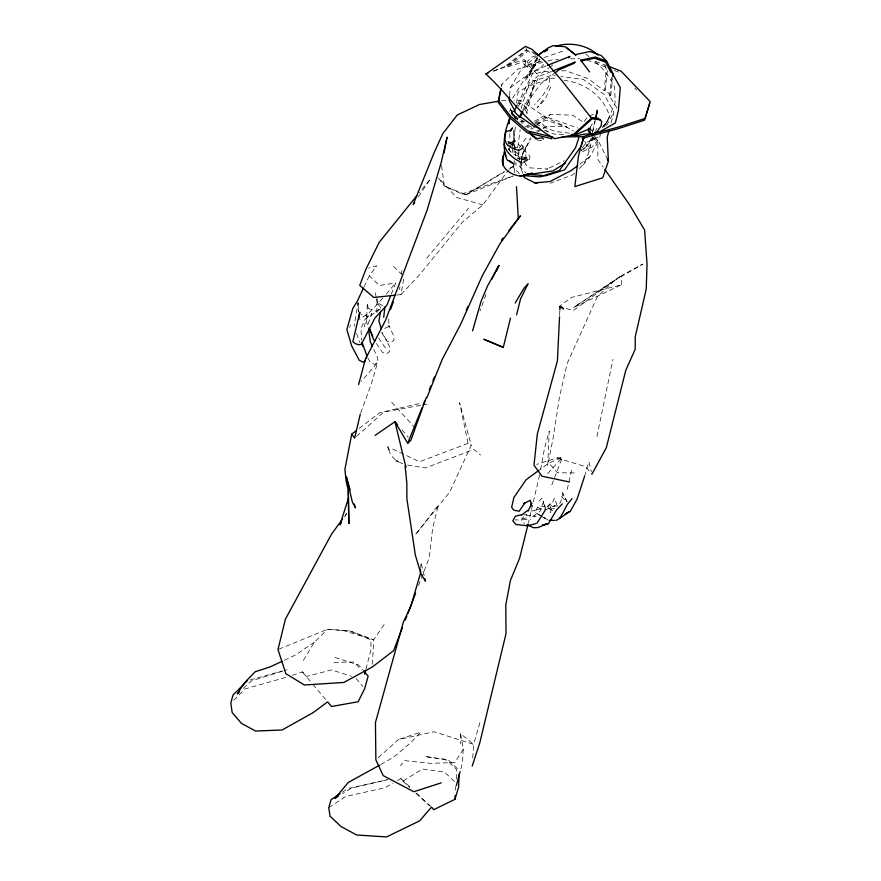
<?xml version="1.0" encoding="UTF-8"?>
<svg xmlns="http://www.w3.org/2000/svg" width="881" height="881" viewBox="0 0 881 881"><rect width="100%" height="100%" fill="white"/><g stroke="black" fill="none" stroke-linecap="round" stroke-linejoin="round"><path stroke-width="0.66" stroke-dasharray="4.41 3.3" d="M376.958 312.667L376.958 297.866L377.409 303.108L376.484 299.033M621.568 284.794L621.612 275.577L642.59 264.168L614.575 280.477L573.707 307.447L621.568 284.794L571.306 297.503L560.063 305.883M595.27 136.907L597.924 141.621L597.803 159.34L603.243 167.148M456.501 778.936L456.765 769.576L446.623 760.094L424.95 756.493L447.966 759.675L459.221 770.324M509.603 95.478L510.198 87.913L523.413 77.847L529.25 75.722L537.146 56.858M455.345 790.301L455.488 786.458M514.471 149.274L514.68 144.869L512.973 141.951L514.724 140.255L520.451 146.455M559.6 315.497L559.864 310.002M472.734 757.957L473.615 744.423L460.62 733.73L463.219 749.246L462.525 762.704L460.455 770.346M523.281 162.478L529.701 159.472L529.877 156.124L521.365 147.424M372.421 664.296L373.698 639.782L385.041 623.319M420.689 568.564L421.019 562.364L424.268 576.152M549.678 77.891L549.028 85.743L542.641 95.765L534.602 104.553M358.589 312.061L358.071 302.767L354.14 326.212M617.041 108.176L609.586 96.227L610.742 95.588L605.346 90.005L607.306 70.645M561.604 70.865L565.58 70.733L587.99 78.519L604.179 90.655L606.414 68.828L603.937 63.928M521.442 161.619L520.77 168.084L523.083 174.053M521.574 160.32L522.246 153.856L531.155 138.846M609.586 96.227L611.667 77.264M610.742 95.588L612.68 77.88M399.567 289.541L399.908 286.821M401.439 274.575L401.945 270.5M521.255 164.318L520.748 168.095L519.977 161.311M521.42 163.062L522.609 154.263L525.649 147.601L525.924 157.567L524.536 161.994L526.353 165.309L530.142 167.875L547.894 168.965L546.44 169.372L564.292 160.672M512.5 111.204L512.61 114.695M516.574 103.033L518.05 92.274L528.027 86.261L552.046 78.068L557.42 79.092M517.775 146.984L520.197 129.617M512.445 146.664L515.726 125.036M396.924 295.003L400.998 294.551L403.608 279.244M539.59 475.079L528.446 522.675M540.582 469.683L544.568 448.11L549.226 431.117L547.718 465.311L553.345 437.053L559.413 397.408L567.166 363.457L597.384 296.655L614.575 280.477L621.612 275.577L573.707 307.447M501.476 86.646L501.983 84.136L518.006 68.982L542.718 62.364M511.354 113.087L511.905 110.356L511.476 114.871L511.354 113.087L513.469 116.402M596.933 436.491L612.923 359.393M592.318 132.778L594.994 120.851M567.243 489.44L571.648 469.749M592.88 131.159L595.281 120.499M579.313 168.491C588.508 160.353 589.796 147.017 592.792 135.718M539.756 59.016L539.282 61.097L533.875 65.546L527.807 67.242L523.534 63.74L524.492 59.578L506.465 65.403L507.841 66.846L525.88 61.02L524.492 59.578M524.911 65.183L525.88 61.02M600.754 132.811L599.41 138.515L591.757 147.204L581.68 152.138M557.838 506.09L555.162 505.925L551.847 507.445L550.24 512.202L552.596 513.469M365.923 669.053L370.967 649.914L370.934 639.804L350.363 631.06L327.556 629.243L279.233 649.011M611.051 122.8L613.848 112.328L604.333 94.652L583.343 79.378L560.768 76.548M364.161 326.983L367.124 316.653L371.837 313.537L367.685 325.144L368.093 326.311M479.914 722.673L473.615 744.423L434.091 731.748L398.41 739.611L375.868 759.863M521.178 108.473L529.701 81.393L535.152 80.38L524.735 112.79M584.588 476.258L588.893 461.82L591.371 471.643M540.207 515.649L535.108 512.29L537.377 507.39L541.11 506.123L545.791 507.016M501.432 85.853L501.983 84.136M509.868 144.088L510.418 142.37M517.4 119.937L518.237 117.393M521.365 122.999L522.202 120.444M349.636 327.358L350.462 324.946M522.686 123.417L523.556 120.928M526.166 113.429L529.206 104.696L534.712 80.755L551.473 75.381L555.459 75.887M486.037 294.562L480.002 310.85M360.747 412.837L371.364 383.808L377.542 362.609L361.188 381.594M418.552 585.568L429.322 557.486L432.67 527.972L438.353 505.143L415.292 534.844L449.684 492.16L471.269 445.312L459.541 402.617L468.086 443.341L471.269 445.312M551.803 484.902L562.331 457.448L557.034 457.966L536.551 464.419M530.924 128.989L531.507 127.492M391.318 294.1L395.723 282.966L379.436 285.532L369.359 275.753L376.594 265.864L368.687 268.143M529.25 75.722L537.608 57.089M550.724 86.856L545.02 99.575L537.08 107.856L544.932 97.604M545.669 509.24L543.577 501.454L540.119 511.255L531.661 517.312L536.077 516.178L528.016 515.275L524.58 515.925L522.048 518.821L521.376 520.286L524.569 523.832M364.084 286.887L369.359 275.753M522.609 154.263L530.593 137.502M551.44 71.504L539.183 76.35L522.829 109.96M517.521 104.299L533.93 70.733L546.187 65.888M518.27 106.315L520.396 103.429L523.347 103.98L525.99 107.746L527.312 113.297M583.145 164.857L590.292 156.245L597.924 141.621M518.909 104.134L525.88 91.062L536.122 77.495L548.61 68.101M523.578 110.973L531.287 96.833L541.386 83.111L553.874 73.718M603.815 126.82L609.586 116.479C604.036 96.359 584.312 82.407 564.137 80.369M606.513 125.454L613.848 112.328M509.537 111.413L510.826 109.134M590.105 127.547L593.508 121.6M604.608 126.181L608 120.223L615.136 102.625L614.652 86.867C609.377 77.032 602.857 67.485 593.805 60.767L606.216 65.414M342.544 630.289L373.698 639.782L350.363 631.06L327.556 629.243L314.462 642.106L302.007 662.567M344.647 516.993L346.64 513.612M510.198 87.913L521.717 68.619L536.342 56.417M591.503 137.888L586.339 146.576L581.108 150.288M463.219 749.246L454.86 762.572L430.236 763.353L404.434 760.589L400.448 765.655M512.654 98.154C521.156 85.094 528.391 70.943 539.04 59.468M519.294 148.008L527.433 135.806M418.431 196.793L430.479 178.843L419.389 192.576M508.612 149.638L510.958 146.246M595.644 130.234L597.021 128.307M602.461 127.921L608 120.223L602.78 126.567M344.923 515.748L346.508 513.568M400.998 294.551L419.565 274.784L462.294 222.298L482.854 204.877L508.436 170.154M543.566 64.368L539.513 69.632L534.249 71.339L527.851 64.643L527.168 61.637L531.882 57.067L536.089 55.69M584.224 121.391L587.473 117.184M582.22 147.755L586.239 142.744L598.496 136.896L590.578 141.356L586.339 146.576L583.079 148.757M594.939 136.07L590.578 141.356L594.873 136.676M426.723 258.232L468.538 208.191M382.761 298.241L370.626 311.422L359.646 319.473M386.219 294.166L395.723 282.966M547.685 473.593L562.331 457.448L548.907 463.021L540.229 469.386M537.685 58.201L533.115 62.925L527.851 64.643M538.974 501.19L541.87 498.261L545.251 508.018M233.663 700.274L245.127 688.887L287.294 676.993M574.577 173.028L572.65 174.845L555.25 181.376M243.31 688.358L251.382 680.903L286.975 669.758M356.651 436.326L383.687 412.143L421.272 405.172M537.895 59.655L532.498 64.104L526.431 65.8L523.534 63.74M531.882 129.144L536 125.884M537.025 125.069L550.416 114.486L572.661 115.158L583.751 122.58M506.465 65.403L526.199 49.854L534.745 52.981M493.36 71.185L507.049 66.009L526.783 50.459L526.111 48.455M507.841 66.846L527.576 51.296L536.122 54.424M359.25 428.375L379.7 412.726L418.012 403.828L421.757 403.861M549.645 67.308L552.772 64.963M509.119 146.345L513.238 143.262M579.764 164.152L590.292 156.245M614.575 280.477L573.234 310.575L564.413 307.976M511.145 144.88L513.183 143.416L512.39 143.085L510.54 144.264M367.784 308.218L375.934 311.202L381.154 308.174L377.167 302.8L384.898 306.522M314.462 642.106L295.212 655.167L283.219 660.783M342.335 792.228L347.951 788.517L387.508 779.707L351.42 788.165L342.676 793.594M328.756 807.668L345.616 796.512L385.162 787.702L393.014 783.132M397.496 780.522L400.855 778.562L402.848 781.183L422.417 769.047L444.376 771.965L454.695 781.733M438.529 178.105L444.332 186.012L461.919 193.996L466.027 194.679L504.251 171.498M510.341 142.865L514.724 140.255M525.142 126.919L528.622 124.86M534.415 121.424L543.687 115.929L577.639 128.042M537.377 132.161L542.013 129.397M543.181 128.714L546.66 126.644L565.349 126.335L573.388 130.906M441.59 165.672L444.332 186.012L466.027 194.679L504.406 171.905M509.053 169.141L516.035 165L515.859 162.258M559.446 503.227L560.536 502.599L562.97 493.591L567.133 501.807L559.622 495.089M380.702 764.554L393.796 757.076L410.711 742.705L420.666 732.144L398.41 739.611M511.916 145.695L514.68 144.869M380.603 308.956L365.141 319.142L360.902 328.635L361.684 340.451M604.179 90.655L605.346 90.005M581.317 150.486L590.534 145.354M535.141 123.505C540.505 120.212 546.066 126.468 547.145 131.445M526.926 126.886L529.272 125.642M535.141 122.547L550.416 114.486M545.152 510.077L554.964 505.452L550.019 508.249L554.413 498.117L557.343 506.168L556.737 506.101M510.044 167.985L516.035 165M508.15 144.165L512.973 141.951L507.952 143.185M384.667 328.448L388.973 326.477L388.686 315.971M536.628 131.06L546.627 126.655M466.027 194.679L513.061 176.013M527.411 127.635L531.177 126.148M536.199 124.177L546.242 120.223L567.1 127.183L546.451 117.834L521.134 100.698L514.526 100.533M468.086 443.341L419.62 461.721L390.393 448.011M493.602 71.053L507.049 66.009M543.94 57.628L565.184 50.294M521.993 159.824L527.113 158.018L528.71 159.571L529.701 159.472M550.273 183.237L554.028 181.838M461.919 193.996L513.061 175.958M292.338 675.298L302.414 671.884L306.445 676.421L331.498 669.912L351.486 676.278M541.319 61.163L537.113 62.54L533.049 67.804L534.249 71.339M589.334 115.785L593.541 114.409M523.38 161.278L528.71 159.571L526.353 157.71L522.521 158.36L517.599 157.886M529.294 74.4L534.128 72.936L535.879 73.674L543.092 71.438L551.032 71.196M550.988 509.262L554.512 508.238M249.995 680.022L283.01 670.859M547.916 60.976L553.125 59.578L558.433 59.379M522.048 518.821L526.937 517.808M535.89 509.835L540.064 509.02M422.616 404.919L427.979 403.927M541.705 140.564L536.298 140.101M501.388 100.72L507.93 100.368M518.733 103.716L520.396 103.429M527.807 159.23L523.865 159.769L518.59 158.921M524.68 121.391L523.248 121.578L520.297 119.309M523.017 121.666L519.801 121.743M367.124 316.653L368.357 316.543L361.089 314.176M523.567 514.702L527.014 514.867L523.633 515.011M530.814 510.936L534.8 510.76L531.155 510.33M522.609 519.658L530.78 519.294M570.381 58.928L579.676 58.575M333.998 662.369L353.71 662.016M514.922 519.955L518.193 519.922M574.324 472.943L557.453 472.734L548.907 463.021M513.81 147.369L517.83 147.556M563.675 134.617L554.292 134.088L544.59 130.355M517.4 158.316L524.107 159.009L524.669 157.281C518.667 156.752 512.059 154.825 508.91 149.219L508.546 146.136M569.456 133.185L555.471 131.478L537.597 124.86M407.551 465.102L425.523 467.91L473.879 449.409L480.563 455.048M548.467 520.275L535.108 512.29M482.854 204.877L456.556 197.476L438.694 178.083M557.034 457.966L585.325 466.556L591.988 474.099M334.912 657.435L358.644 664.99L363.831 671.036M587.087 59.985L605.654 67.132M614.321 70.469L619.277 72.374M526.353 157.71L527.113 158.018M537.377 507.39L542.993 509.813M399.445 462.228L402.771 463.714M541.297 516.266L546.738 519.316L543.698 517.114M548.764 508.458L552.706 510.694L548.136 507.456M592.362 137.921L599.146 142.48L606.657 157.699M507.885 141.511L512.368 145.101M585.887 54.06L588.849 56.571M507.952 141.61L509.879 143.251L509.824 132.315M514.174 117.503L516.046 119.21M402.848 781.183L409.819 787.625M415.799 793.142L429.741 806.027M400.855 778.562L410.755 787.768M416.691 793.296L430.545 806.192M393.664 266.403L401.207 273.892M512.39 143.085L513.843 144.605M515.286 151.29L523.138 159.516M519.217 165.892L526.089 173.083M519.416 173.667L513.48 167.456L513.149 162.269M395.206 459.783L390.602 454.97L389.468 451.501M634.86 88.122L636.655 90.027M533.93 70.733L539.183 76.35M391.682 402.276L414.599 427.296M402.044 429.928L408.244 437.119M356.089 678.48L363.005 686.541M356.166 664.219L361.21 670.177M302.414 671.884L311.984 683.26M312.854 684.295L326.774 700.847M516.475 118.726L510.473 109.74L510.264 106.711M516.574 118.814L513.546 114.882L516.134 119.1M376.385 343.513L382.596 352.565L386.759 353.666L389.688 351.53L389.578 346.74L382.475 332.412M378.632 337.996L386.043 348.898M508.579 148.867L510.661 152.116M381.616 332.644L387.387 341.652L391.362 342.092L394.016 340.143L393.543 335.65L388.862 325.474L389.039 326.675M367.84 358.049L370.483 362.454L374.645 364.448L378.114 361.937L377.409 357.212L373.059 347.819M515.925 118.45L513.16 113.704L515.77 119.144M589.962 127.47L591.955 131.005M512.39 112.68L514.922 117.283L517.709 119.221L515.837 115.631M513.039 115.995L513.359 116.6M562.056 492.061L566.935 501.542M584.775 141.18L589.147 151.29M367.421 324.428L366.595 322.171L367.333 302.932L368.104 307.987M356.596 333.381L359.635 342.357M375.35 292.745L376.253 297.778M518.557 149.12L519.823 159.957M518.182 152.391L518.7 159.142M512.235 148.008L512.654 154.494M515.088 149.891L513.799 129.287L514.008 146.962M515.176 151.268L515.517 156.763M358.071 302.767L358.512 311.511M514.019 148.316L514.097 155.111M514.163 160.551L514.306 172.786M460.62 733.73L460.686 743.872M528.424 74.103L525.439 80.678L535.439 65.073L528.424 74.103"/><path stroke-width="1.32" d="M503.271 157.677L504.295 151.631M503.084 165.386L503.315 155.618C498.8 167.324 510.584 175.231 520.858 176.101L532.399 172.984M340.088 793.715L331.091 799.673L328.756 807.668L330.012 816.158L341.057 826.554L356.684 834.968L386.506 836.95L419.653 820.85L431.536 807.106L433.727 809.705L455.014 799.276L455.158 795.433M459.078 774.168L458.605 786.986L455.014 799.276M559.534 316.874L557.409 360.836L537.333 434.003L533.985 465.223L541.969 476.236L569.489 481.973M559.864 310.002L559.997 307.26M420.622 569.809L420.424 573.531L410.909 606.051L403.3 622.272L375.449 722.53L375.868 759.863L383.169 775.588L413.817 791.744L441.216 782.846M509.504 96.734L509.207 100.522L515.099 111.259L514.097 111.336L516.949 105.467M383.72 317.424L384.854 307.051M612.824 76.515L613.121 73.795L606.646 61.141L601.238 55.569L589.896 51.494L575.381 54.622L565.58 46.814L553.191 45.658L548.136 47.871L538.754 54.831M588.728 128.141L588.321 131.588L590.799 133.218M509.559 160.805L513.469 163.734L507.104 159.968C501.73 146.984 504.306 131.456 509.603 118.913L508.855 123.803L509.725 117.746M358.754 318.933L359.8 312.193L352.841 341.696L355.528 343.755L358.974 344.79L361.375 344.229L374.987 317.953L386.913 305.222L390.834 295.333M366.408 358.027L366.837 355.539L362.223 342.753M380.482 312.039L378.907 321.058L381.363 328.811M356.023 430.853L351.717 434.146L344.889 469.408L346.189 481.61L348.281 490.155L348.854 523.402L348.281 490.155M444.079 152.721L447.074 137.161L441.084 162.985L427.054 210.339L385.57 320.266L365.439 359.052L358.6 384.59M500.926 88.364L498.139 102.196L509.945 117.9L527.279 132.712L551.98 138.802M500.97 89.157L498.701 100.478L510.495 116.182L527.84 130.994L552.541 137.073M595.886 116.876L597.373 110.257L595.886 117.834M516.585 314.825L520.583 298.802L528.171 283.561L523.876 288.384L515.231 302.932M528.126 523.997L519.636 558.169L510.374 580.59L505.782 605.016L506.024 633.571L479.837 742.639L472.205 766.085M502.941 347.268L483.79 339.24L503.304 347.345L510.484 318.151M364.569 674.163L365.582 670.331M583.2 138.141L578.421 156.234L574.841 186.574L602.758 177.797L608.386 161.212L607.207 137.194L608.958 130.652M456.314 785.621L460.113 771.613M390.514 309.429L393.444 301.809M472.568 330.838L480.993 301.566L487.6 285.862L498.899 265.511L496.41 271.359M584.588 476.258L577.044 499.175L570.26 511.476L564.897 514.251M649.649 103.363L644.54 120.157L617.196 128.978L582.077 138.383M348.391 498.338L339.989 524.878L341.321 522.62M578.85 137.865L575.546 147.733L559.281 170.661L539.8 176.883L522.444 175.539M584.224 137.051L581.141 146.125L564.501 169.901L545.339 175.848L526.948 173.986M426.316 397.375L410.909 440.192L407.694 443.275L394.952 421.724L375.097 435.379M360.285 414.103L354.647 438.11L351.717 434.146M402.408 627.679L393.598 650.663L372.289 667.016L343.843 682.456L304.374 684.989L285.807 673.624L278 649.506L285.389 619.211L331.476 534.26L342.555 519.019M405.337 620.026L406.813 616.193M407.793 613.65L415.623 593.221M429.322 389.743L430.842 385.922M432.879 380.834L434.41 377.013M426.878 397.76L442.152 359.547L460.785 324.032L482.193 275.962L499.968 243.729L520.418 215.801L508.899 230.536M407.694 443.275L422.131 407.584M423.166 405.04L424.708 401.207M466.247 310.167L467.921 306.489M528.148 511.057L531.937 503.04M363.49 288.131L357.036 301.743L352.841 308.35L346.883 329.549L351.64 345.837L359.173 360.241L363.137 362.146L365.042 361.056M514.097 111.336L519.361 116.953L522.246 111.127M491.686 279.42L498.899 265.511M591.988 474.099L606.348 447.625L625.796 370.218L635.223 349.206L635.256 336.729L646.236 289.1L647.05 264.157L644.617 230.018L629.706 205.031L604.807 169.372M519.361 116.953L520.363 116.865L522.929 112.151M510.495 131.214L512.511 127.943L510.374 130.443L506.168 131.467C504.196 135.85 504.361 141.136 507.379 145.013L511.112 147.435L518.755 150.53L523.182 147.821L522.587 145.673M545.108 510.374L536.837 523.413M524.911 502.886L519.162 511.266L513.645 510.099L511.652 507.258L513.931 497.435L526.133 479.727L539.15 470.179M414.665 202.399L413.156 204.645L434.377 152.094L442.736 133.747L457.162 115.059L479.44 104.52L498.8 101.172M501.487 240.006L503.139 237.903M416.834 195.736L379.282 242.22L366.044 268.914L359.734 285.378L373.841 297.503L395.569 295.146M572 498.701L567.507 504.196L559.898 518.391L555.944 520.473M568.652 57.794L569.864 56.45L547.409 65.403M562.254 503.866L556.451 510.11L548.334 523.843L542.696 524.966L547.431 523.81L537.828 527.565L533.633 527.73L526.926 524.779M247.352 680.76L233.013 694.999L230.789 703.115L232.177 712.531L241.416 723.389L255.589 731.043L282.096 729.997L313.35 712.498L327.644 701.882L331.531 706.507L358.149 701.739L364.734 688.557L368.148 676.079L364.69 672.049M239.28 692.092L237.264 693.953L244.533 682.676L255.138 671.774L270.015 666.961L282.019 661.345M547.597 506.575L550.295 504.086M573.531 135.63L592.065 118.836L599.234 119.684L601.712 121.314L601.161 125.906L597.021 131.676L592.175 134.661L589.697 133.031L590.248 128.439L573.531 135.63L572.143 134.187M554.909 72.925L559.072 69.797L574.005 63.344L575.216 62L552.673 71.02M577.65 165.727L571.328 170.462L549.997 181.53L534.888 182.874L524.437 177.632L523.523 175.253M544.7 51.792L547.74 49.523L543.896 51.098L537.421 55.657M521.376 515.099L527.697 510.418M569.159 511.685L560.536 517.918L559.457 517.51M485.894 74.015L525.439 46.44L532.014 49.325L546.11 62.243L561.516 80.226L591.481 118.219L572.947 135.013L554.832 138.658C526.199 123.924 509.251 95.104 485.894 74.015L487.997 73.2M565.481 162.919L552.982 170.914L520.021 175.881M338.315 796.314L335.033 798.351L348.248 782.46L379.513 765.237M565.965 513.601L568.102 512.324M523.347 503.822L530.384 500.243L531.507 506.046M555.735 46.253C570.029 41.737 586.79 44.832 598.034 54.996M520.902 514.9L515.297 516.266L512.797 520.847L515.98 524.459L527.466 525.803L535.604 523.666M610.808 72.308L605.61 62.155L594.609 58.201L581.273 60.943L580.733 60.172L595.314 57.056L606.646 61.141M595.005 132.337L600.379 131.445L615.39 122.911L618.396 110.356L620.29 87.671L611.623 71.978M591.151 133.956L584.907 134.011L578.399 135.432L571.703 135.057M562.122 136.951L582.638 136.665L617.746 127.26L645.101 118.439L650.211 101.645L621.072 71.13L608.694 66.361M549.678 520.297L554.545 520.396M534.866 182.885L537.454 182.929M590.688 117.393L597.858 118.241L600.335 119.871M544.899 509.064L545.669 509.24M561.902 307.238L559.38 306.489L563.587 308.846L561.825 307.359M539.745 128.483L533.677 126.148L520.363 116.865M396.12 460.741L398.333 461.732M522.213 162.985C514.306 158.987 505.98 153.448 504.185 144.11M535.967 53.433L537.895 54.809M536.298 139.22L529.25 132.91M566.494 47.871L575.921 55.393L575.381 54.622M397.606 424.796L394.952 421.724L405.987 467.47M543.368 139.088L542.333 137.821L537.157 138.625L532.135 135.3L530.45 132.557M580.733 60.172L589.543 71.901M374.843 341.244L373.291 338.976L369.414 328.261M607.229 158.877L608.386 161.212M372.509 346.64L370.339 341.949L368.654 330.221M369.04 327.996L372.784 336.3M361.485 342.731L362.763 346.299M504.56 151.818L505.925 155.838M387.959 446.865L389.094 450.345M350.153 489.737L346.354 476.775L352.411 502.247L355.461 507.874L354.327 503.987M424.851 578.652L425.446 581.163L421.107 574.203L415.358 555.195L406.89 498.855L406.824 482.92L405.117 466.005M516.497 186.64L518.303 218.07"/></g></svg>
